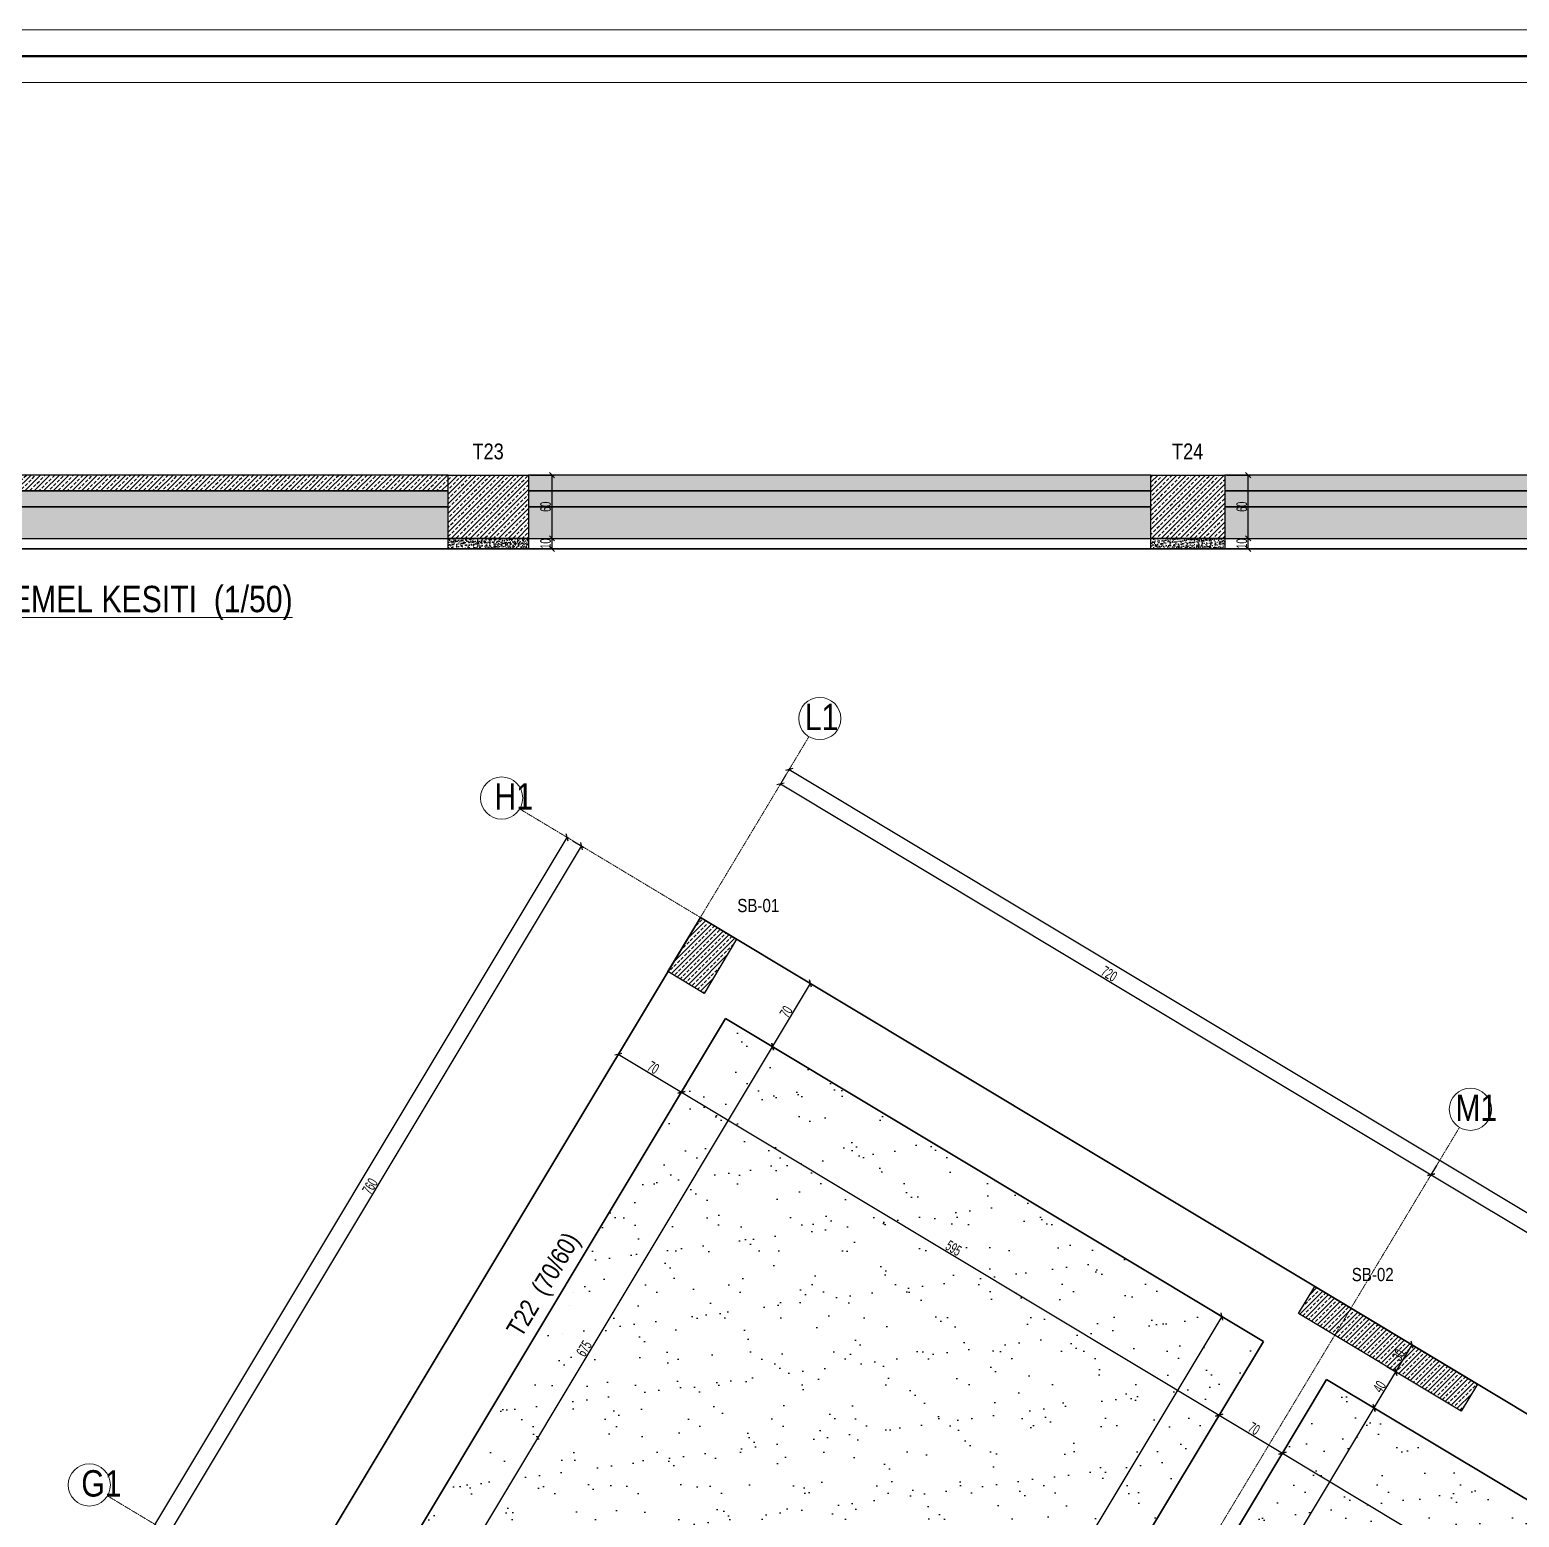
# Model space of a CAD drawing. Header units: millimetres. Extents: x -267 to 94375, y 6431 to 10838.
# Drawn here: x 4653 to 6066, y 9321 to 10732 of the extents above; entities that cross this region are included whole.
import ezdxf

# ---------------------------------------------------------------- set-up
doc = ezdxf.new("R2010")
doc.units = ezdxf.units.MM
doc.header["$LTSCALE"] = 0.0001
doc.linetypes.add('DASHED', pattern=[19.05, 12.7, -6.35])
for name, color, linetype, lineweight in [('AKS BALONU (BEYKENT)', 7, 'Continuous', 20), ('AKS CIZGISI (BEYKENT)', 252, 'DASHED', 20), ('AKS NO (BEYKENT)', 3, 'Continuous', 20), ('AKS OLCU (BEYKENT)', 200, 'Continuous', 20), ('KESIT ISMI (BEYKENT)', 6, 'Continuous', 20), ('KOLON (BEYKENT)', 3, 'Continuous', 30), ('KOLON ISMI (BEYKENT)', 91, 'Continuous', 20), ('OLCU (BEYKENT)', 14, 'Continuous', 20), ('SHEETSUMMARY-50', 152, 'Continuous', 20), ('SheetView', 40, 'Continuous', 20), ('SheetViewOut', 231, 'Continuous', 20), ('TARAMA (BEYKENT)', 252, 'Continuous', 25), ('TEMEL (BEYKENT)', 2, 'Continuous', 35), ('TEMEL ISMI (BEYKENT)', 40, 'Continuous', 20), ('ZEMIN (BEYKENT)', 44, 'Continuous', 35)]:
    doc.layers.add(name, color=color, linetype=linetype, lineweight=lineweight)
doc.styles.add('DSMOLC-50', font='bahnschrift light condensed', dxfattribs={"width": 0.75, "height": 10})
doc.styles.add('YAZI (BEYKENT)', font='')
doc.styles.get('YAZI (BEYKENT)').set_extended_font_data('Bahnschrift Light Condensed')
doc.dimstyles.new('DSMOLC-50', dxfattribs={"dimtxt": 10, "dimasz": 5, "dimexe": 2, "dimexo": 2, "dimgap": 1, "dimtad": 1, "dimdec": 1, "dimrnd": 0.5, "dimzin": 12, "dimdsep": 46, "dimtxsty": 'DSMOLC-50', "dimblk": 'OBLIQUE', "dimblk1": 'OBLIQUE', "dimblk2": 'OBLIQUE', "dimcen": 0, "dimclrt": 7, "dimadec": 0, "dimazin": 0, "dimtfac": 1, "dimtdec": 4, "dimtix": 1, "dimtmove": 2, "dimatfit": 3, "dimfxl": 1, "dimtzin": 0, "dimarcsym": 0})
pattern_1 = [(45, (404.937, 6438.231), (-4.4194174, 4.4194174), []), (45, (409.3565, 6438.231), (-4.4194174, 4.4194174), [3.125, -1.5625])]
pattern_2 = [(45, (404.937, 6284.047), (-4.490128, 4.490128), []), (45, (409.427, 6284.047), (-4.490128, 4.490128), [3.175, -1.5875])]
pattern_3 = [(50, (404.937, 6284.047), (5.46554, -0.4781726), [0.5715, -6.2865]), (355, (404.937, 6284.047), (-1.0573026, 5.7317054), [0.4572, -5.0292175]), (100.451445, (405.3926, 6284.007), (4.4082374, 5.2535326), [0.4857003, -5.3427073]), (46.1842, (404.937, 6285.571), (8.132371, -1.26127), [0.85725, -9.42975]), (96.63556, (405.615, 6285.466), (7.122124, 7.422784), [0.728551, -8.014068]), (351.18415, (404.937, 6285.571), (7.122124, 7.422784), [0.685799, -7.543792]), (21, (405.699, 6285.19), (4.5484317, -3.067956), [0.5715, -6.2865]), (326, (405.699, 6285.19), (1.854061, 5.525639), [0.4572, -5.0292]), (71.451445, (406.078, 6284.934), (6.4024926, 2.457683), [0.4857003, -5.342698]), (37.5, (404.9371, 6284.0469), (0.0926581, 2.53665117), [0, -4.96824, 0, -5.1054, 0, -5.04825]), (7.5, (404.937, 6284.047), (2.0045899, 3.0054172), [0, -2.91084, 0, -4.85394, 0, -1.92405]), (327.5, (403.2379, 6284.0469), (4.06771786, -0.1718623), [0, -1.905, 0, -5.9436, 0, -7.8867]), (317.5, (402.476, 6284.047), (4.4438754, 0.7627947), [0, -2.4765, 0, -3.94716, 0, -5.6007])]
pattern_4 = [(37.5, (-1463.6, 5137.655), (-1.60003, 48.94132), [0, -38.608, 0, -43.18, 0, -41.275]), (7.5, (-1463.6, 5137.655), (44.95233, 71.6825), [0, -20.828, 0, -34.798, 0, -13.335]), (327.5, (-1494.84, 5137.655), (79.09924, 0.14372), [0, -12.7, 0, -45.72, 0, -59.69]), (317.5, (-1494.84, 5137.655), (76.35565, 22.29293), [0, -6.35, 0, -29.972, 0, -34.29])]

# ---------------------------------------------------------------- blocks, each defined once
blk = doc.blocks.new('*U42')
at = {"layer": 'TARAMA (BEYKENT)', "lineweight": -3}
h = blk.add_hatch(dxfattribs=at)
h.set_pattern_fill('ANSI33', color=256, style=0)
h.set_pattern_definition([(45, (-1408.6805, -3799.726), (-4.490128, 4.490128), []), (45, (-1404.1904, -3799.726), (-4.490128, 4.490128), [3.175, -1.5875])])
h.paths.add_polyline_path([(0, 0), (0, -15), (464.4, -15), (464.4, 0)])
h = blk.add_hatch(dxfattribs=at)
h.set_pattern_fill('AR-CONC', color=256, scale=0.05, style=0)
h.set_pattern_definition([(50, (-1408.6805, -3789.726), (9.109233, -0.796954), [0.9525, -10.4775]), (355, (-1408.6805, -3789.726), (-1.762171, 9.552842), [0.762, -8.38203]), (100.45144, (-1407.921, -3789.793), (7.347062, 8.755888), [0.8095, -8.904512]), (46.1842, (-1408.68, -3787.186), (13.553952, -2.102116), [1.42875, -15.71625]), (96.63556, (-1407.551, -3787.361), (11.870207, 12.371306), [1.21425, -13.35678]), (351.18415, (-1408.68, -3787.186), (11.870207, 12.371306), [1.143, -12.572987]), (21, (-1407.4105, -3787.821), (7.58072, -5.11326), [0.9525, -10.4775]), (326, (-1407.4105, -3787.821), (3.090101, 9.209398), [0.762, -8.382]), (71.45144, (-1406.779, -3788.247), (10.670821, 4.096138), [0.8095, -8.904497]), (37.5, (-1408.6805, -3789.7262), (0.1544302, 4.227752), [0, -8.2804, 0, -8.509, 0, -8.41375]), (7.5, (-1408.6805, -3789.726), (3.340983, 5.0090287), [0, -4.8514, 0, -8.0899, 0, -3.20675]), (327.5, (-1411.5126, -3789.7262), (6.7795298, -0.2864372), [0, -3.175, 0, -9.906, 0, -13.1445]), (317.5, (-1412.7826, -3789.726), (7.406459, 1.2713246), [0, -4.1275, 0, -6.5786, 0, -9.3345])])
h.paths.add_polyline_path([(0, -15), (0, -30), (464.4, -30), (464.4, -15)])
h = blk.add_hatch(dxfattribs=at)
h.set_pattern_fill('EARTH', color=256, angle=45, style=0)
h.set_pattern_definition([(45, (-1408.6805, -3799.726), (0, 8.980256), [6.35, -6.35]), (45, (-1410.364, -3798.0424), (0, 8.980256), [6.35, -6.35]), (45, (-1412.048, -3796.3586), (0, 8.980256), [6.35, -6.35]), (135, (-1412.048, -3795.236), (-8.980256, 0), [6.35, -6.35]), (135, (-1410.364, -3793.552), (-8.980256, 0), [6.35, -6.35]), (135, (-1408.6805, -3791.8685), (-8.980256, 0), [6.35, -6.35])])
h.paths.add_polyline_path([(0, -30), (0, -60), (464.4, -60), (464.4, -30)])
at = {"layer": 'TARAMA (BEYKENT)', "lineweight": -3, "transparency": 33554483, "flags": 128}
for points in [[(0, -15), (0, -30), (464.4, -30), (464.4, -15)], [(0, -30), (0, -60), (464.4, -60), (464.4, -30)]]:
    blk.add_lwpolyline(points, close=True, dxfattribs=at)
at = {"layer": 'TEMEL (BEYKENT)', "lineweight": -3, "flags": 128}
blk.add_lwpolyline([(0, 0), (0, -15), (464.4, -15), (464.4, 0)], close=True, dxfattribs=at)
blk = doc.blocks.new('*U41')
at = {"layer": 'TARAMA (BEYKENT)', "lineweight": -3}
h = blk.add_hatch(dxfattribs=at)
h.set_pattern_fill('ANSI33', color=256, style=0)
h.set_pattern_definition([(45, (-1282.582, -3799.726), (-4.490128, 4.490128), []), (45, (-1278.0917, -3799.726), (-4.490128, 4.490128), [3.175, -1.5875])])
h.paths.add_polyline_path([(0, 0), (0, -15), (590.5, -15), (590.5, 0)])
h = blk.add_hatch(dxfattribs=at)
h.set_pattern_fill('AR-CONC', color=256, scale=0.05, style=0)
h.set_pattern_definition([(50, (-1282.582, -3789.726), (9.109233, -0.796954), [0.9525, -10.4775]), (355, (-1282.582, -3789.726), (-1.762171, 9.552842), [0.762, -8.38203]), (100.45144, (-1281.823, -3789.793), (7.347062, 8.755888), [0.8095, -8.904512]), (46.1842, (-1282.582, -3787.186), (13.553952, -2.102116), [1.42875, -15.71625]), (96.63556, (-1281.452, -3787.361), (11.870207, 12.371306), [1.21425, -13.35678]), (351.18415, (-1282.582, -3787.186), (11.870207, 12.371306), [1.143, -12.572987]), (21, (-1281.312, -3787.821), (7.58072, -5.11326), [0.9525, -10.4775]), (326, (-1281.312, -3787.821), (3.090101, 9.209398), [0.762, -8.382]), (71.45144, (-1280.68, -3788.247), (10.670821, 4.096138), [0.8095, -8.904497]), (37.5, (-1282.5818, -3789.7262), (0.1544302, 4.227752), [0, -8.2804, 0, -8.509, 0, -8.41375]), (7.5, (-1282.582, -3789.726), (3.340983, 5.0090287), [0, -4.8514, 0, -8.0899, 0, -3.20675]), (327.5, (-1285.414, -3789.7262), (6.7795298, -0.2864372), [0, -3.175, 0, -9.906, 0, -13.1445]), (317.5, (-1286.684, -3789.726), (7.406459, 1.2713246), [0, -4.1275, 0, -6.5786, 0, -9.3345])])
h.paths.add_polyline_path([(0, -15), (0, -30), (590.5, -30), (590.5, -15)])
h = blk.add_hatch(dxfattribs=at)
h.set_pattern_fill('EARTH', color=256, angle=45, style=0)
h.set_pattern_definition([(45, (-1282.582, -3799.726), (0, 8.980256), [6.35, -6.35]), (45, (-1284.2656, -3798.0424), (0, 8.980256), [6.35, -6.35]), (45, (-1285.9494, -3796.3586), (0, 8.980256), [6.35, -6.35]), (135, (-1285.9494, -3795.236), (-8.980256, 0), [6.35, -6.35]), (135, (-1284.2656, -3793.552), (-8.980256, 0), [6.35, -6.35]), (135, (-1282.582, -3791.8685), (-8.980256, 0), [6.35, -6.35])])
h.paths.add_polyline_path([(0, -30), (0, -60), (590.5, -60), (590.5, -30)])
at = {"layer": 'TARAMA (BEYKENT)', "lineweight": -3, "transparency": 33554483, "flags": 128}
for points in [[(0, -15), (0, -30), (590.5, -30), (590.5, -15)], [(0, -30), (0, -60), (590.5, -60), (590.5, -30)]]:
    blk.add_lwpolyline(points, close=True, dxfattribs=at)
at = {"layer": 'TEMEL (BEYKENT)', "lineweight": -3, "flags": 128}
blk.add_lwpolyline([(0, 0), (0, -15), (590.5, -15), (590.5, 0)], close=True, dxfattribs=at)
blk = doc.blocks.new('_Oblique')
at = {"color": 0, "linetype": 'ByBlock', "lineweight": -2}
blk.add_line((-0.5, -0.5), (0.5, 0.5), dxfattribs=at)
blk = doc.blocks.new('*D28')
at = {"layer": 'DEFPOINTS', "color": 0, "lineweight": -3, "transparency": 16777216}
for p in [(5126.1, 10249.4), (5148.4, 10249.4), (5126.1, 10239.4)]:
    blk.add_point(p, dxfattribs=at)
at = {"layer": 'OLCU (BEYKENT)', "color": 0, "lineweight": -2, "transparency": 16777216}
for p, q in [((5128.1, 10249.4), (5150.4, 10249.4)), ((5148.4, 10239.4), (5148.4, 10249.4)), ((5128.1, 10239.4), (5150.4, 10239.4))]:
    blk.add_line(p, q, dxfattribs=at)
at = {"layer": 'OLCU (BEYKENT)', "color": 0, "lineweight": -2, "transparency": 16777216, "xscale": 5, "yscale": 5, "zscale": 5}
for p, rotation in [((5148.4, 10249.4), 90), ((5148.4, 10239.4), 270)]:
    blk.add_blockref('_Oblique', p, dxfattribs=dict(at, rotation=rotation))
at = {"layer": 'OLCU (BEYKENT)', "color": 7, "lineweight": -3, "transparency": 16777216, "insert": (5142.3, 10244.4), "char_height": 10, "attachment_point": 5, "rotation": 90, "style": 'DSMOLC-50'}
blk.add_mtext('10', dxfattribs=at)
blk = doc.blocks.new('*D29')
at = {"layer": 'DEFPOINTS', "color": 0, "lineweight": -3, "transparency": 16777216}
for p in [(5126.1, 10309.4), (5148.4, 10309.4), (5126.1, 10249.4)]:
    blk.add_point(p, dxfattribs=at)
at = {"layer": 'OLCU (BEYKENT)', "color": 0, "lineweight": -2, "transparency": 16777216}
for p, q in [((5128.1, 10309.4), (5150.4, 10309.4)), ((5148.4, 10249.4), (5148.4, 10309.4)), ((5128.1, 10249.4), (5150.4, 10249.4))]:
    blk.add_line(p, q, dxfattribs=at)
at = {"layer": 'OLCU (BEYKENT)', "color": 0, "lineweight": -2, "transparency": 16777216, "xscale": 5, "yscale": 5, "zscale": 5}
for p, rotation in [((5148.4, 10309.4), 90), ((5148.4, 10249.4), 270)]:
    blk.add_blockref('_Oblique', p, dxfattribs=dict(at, rotation=rotation))
at = {"layer": 'OLCU (BEYKENT)', "color": 7, "lineweight": -3, "transparency": 16777216, "insert": (5142.3, 10279.4), "char_height": 10, "attachment_point": 5, "rotation": 90, "style": 'DSMOLC-50'}
blk.add_mtext('60', dxfattribs=at)
blk = doc.blocks.new('*U40')
at = {"layer": 'TARAMA (BEYKENT)', "lineweight": -3}
h = blk.add_hatch(dxfattribs=at)
h.set_pattern_fill('ANSI33', color=256, style=0)
h.set_pattern_definition([(45, (-1053.123, -3799.726), (-4.490128, 4.490128), []), (45, (-1048.633, -3799.726), (-4.490128, 4.490128), [3.175, -1.5875])])
h.paths.add_polyline_path([(0, 0), (0, -15), (820, -15), (820, 0)])
h = blk.add_hatch(dxfattribs=at)
h.set_pattern_fill('AR-CONC', color=256, scale=0.05, style=0)
h.set_pattern_definition([(50, (-1053.123, -3789.726), (9.109233, -0.796954), [0.9525, -10.4775]), (355, (-1053.123, -3789.726), (-1.762171, 9.552842), [0.762, -8.38203]), (100.45144, (-1052.364, -3789.793), (7.347062, 8.755888), [0.8095, -8.904512]), (46.1842, (-1053.123, -3787.186), (13.553952, -2.102116), [1.42875, -15.71625]), (96.63556, (-1051.994, -3787.361), (11.870207, 12.371306), [1.21425, -13.35678]), (351.18415, (-1053.123, -3787.186), (11.870207, 12.371306), [1.143, -12.572987]), (21, (-1051.853, -3787.821), (7.58072, -5.11326), [0.9525, -10.4775]), (326, (-1051.853, -3787.821), (3.090101, 9.209398), [0.762, -8.382]), (71.45144, (-1051.2216, -3788.247), (10.670821, 4.096138), [0.8095, -8.904497]), (37.5, (-1053.1233, -3789.7262), (0.1544302, 4.227752), [0, -8.2804, 0, -8.509, 0, -8.41375]), (7.5, (-1053.1233, -3789.726), (3.340983, 5.0090287), [0, -4.8514, 0, -8.0899, 0, -3.20675]), (327.5, (-1055.9554, -3789.7262), (6.7795298, -0.2864372), [0, -3.175, 0, -9.906, 0, -13.1445]), (317.5, (-1057.2254, -3789.726), (7.406459, 1.2713246), [0, -4.1275, 0, -6.5786, 0, -9.3345])])
h.paths.add_polyline_path([(0, -15), (0, -30), (820, -30), (820, -15)])
h = blk.add_hatch(dxfattribs=at)
h.set_pattern_fill('EARTH', color=256, angle=45, style=0)
h.set_pattern_definition([(45, (-1053.123, -3799.726), (0, 8.980256), [6.35, -6.35]), (45, (-1054.807, -3798.0424), (0, 8.980256), [6.35, -6.35]), (45, (-1056.491, -3796.3586), (0, 8.980256), [6.35, -6.35]), (135, (-1056.491, -3795.236), (-8.980256, 0), [6.35, -6.35]), (135, (-1054.807, -3793.552), (-8.980256, 0), [6.35, -6.35]), (135, (-1053.123, -3791.8685), (-8.980256, 0), [6.35, -6.35])])
h.paths.add_polyline_path([(0, -30), (0, -60), (820, -60), (820, -30)])
at = {"layer": 'TARAMA (BEYKENT)', "lineweight": -3, "transparency": 33554483, "flags": 128}
for points in [[(0, -15), (0, -30), (820, -30), (820, -15)], [(0, -30), (0, -60), (820, -60), (820, -30)]]:
    blk.add_lwpolyline(points, close=True, dxfattribs=at)
at = {"layer": 'TEMEL (BEYKENT)', "lineweight": -3, "flags": 128}
blk.add_lwpolyline([(0, 0), (0, -15), (820, -15), (820, 0)], close=True, dxfattribs=at)
blk = doc.blocks.new('*D30')
at = {"layer": 'DEFPOINTS', "color": 0, "lineweight": -3, "transparency": 16777216}
for p in [(5786.7, 10249.4), (5809, 10249.4), (5786.7, 10239.4)]:
    blk.add_point(p, dxfattribs=at)
at = {"layer": 'OLCU (BEYKENT)', "color": 0, "lineweight": -2, "transparency": 16777216}
for p, q in [((5788.7, 10249.4), (5811, 10249.4)), ((5809, 10239.4), (5809, 10249.4)), ((5788.7, 10239.4), (5811, 10239.4))]:
    blk.add_line(p, q, dxfattribs=at)
at = {"layer": 'OLCU (BEYKENT)', "color": 0, "lineweight": -2, "transparency": 16777216, "xscale": 5, "yscale": 5, "zscale": 5}
for p, rotation in [((5809, 10249.4), 90), ((5809, 10239.4), 270)]:
    blk.add_blockref('_Oblique', p, dxfattribs=dict(at, rotation=rotation))
at = {"layer": 'OLCU (BEYKENT)', "color": 7, "lineweight": -3, "transparency": 16777216, "insert": (5802.9, 10244.4), "char_height": 10, "attachment_point": 5, "rotation": 90, "style": 'DSMOLC-50'}
blk.add_mtext('10', dxfattribs=at)
blk = doc.blocks.new('*D31')
at = {"layer": 'DEFPOINTS', "color": 0, "lineweight": -3, "transparency": 16777216}
for p in [(5786.7, 10309.4), (5809, 10309.4), (5786.7, 10249.4)]:
    blk.add_point(p, dxfattribs=at)
at = {"layer": 'OLCU (BEYKENT)', "color": 0, "lineweight": -2, "transparency": 16777216}
for p, q in [((5788.7, 10309.4), (5811, 10309.4)), ((5809, 10249.4), (5809, 10309.4)), ((5788.7, 10249.4), (5811, 10249.4))]:
    blk.add_line(p, q, dxfattribs=at)
at = {"layer": 'OLCU (BEYKENT)', "color": 0, "lineweight": -2, "transparency": 16777216, "xscale": 5, "yscale": 5, "zscale": 5}
for p, rotation in [((5809, 10309.4), 90), ((5809, 10249.4), 270)]:
    blk.add_blockref('_Oblique', p, dxfattribs=dict(at, rotation=rotation))
at = {"layer": 'OLCU (BEYKENT)', "color": 7, "lineweight": -3, "transparency": 16777216, "insert": (5802.9, 10279.4), "char_height": 10, "attachment_point": 5, "rotation": 90, "style": 'DSMOLC-50'}
blk.add_mtext('60', dxfattribs=at)
blk = doc.blocks.new('*D47')
at = {"layer": 'AKS OLCU (BEYKENT)', "color": 0, "lineweight": -2, "transparency": 16777216}
for p, q in [((5370.3, 10025), (5364.1, 10014.7)), ((5365.2, 10016.4), (5982.5, 9645.8)), ((5987.6, 9654.4), (5981.4, 9644.1))]:
    blk.add_line(p, q, dxfattribs=at)
at = {"layer": 'DEFPOINTS', "color": 0, "lineweight": -3, "transparency": 16777216}
for p in [(5371.4, 10026.7), (5988.6, 9656.1), (5982.5, 9645.8)]:
    blk.add_point(p, dxfattribs=at)
at = {"layer": 'AKS OLCU (BEYKENT)', "color": 0, "lineweight": -2, "transparency": 16777216, "xscale": 5, "yscale": 5, "zscale": 5}
for p, rotation in [((5365.2, 10016.4), 149.0195588067909), ((5982.5, 9645.8), 329.0195588067908)]:
    blk.add_blockref('_Oblique', p, dxfattribs=dict(at, rotation=rotation))
at = {"layer": 'AKS OLCU (BEYKENT)', "color": 7, "transparency": 16777216, "insert": (5677, 9836.3), "char_height": 10, "attachment_point": 5, "rotation": 329.0196, "style": 'DSMOLC-50'}
blk.add_mtext('720', dxfattribs=at)
blk = doc.blocks.new('*D48')
at = {"layer": 'AKS OLCU (BEYKENT)', "color": 0, "lineweight": -2, "transparency": 16777216}
for p, q in [((5987.6, 9654.4), (5981.4, 9644.1)), ((5982.5, 9645.8), (6368.3, 9414.2)), ((6373.4, 9422.7), (6367.2, 9412.4))]:
    blk.add_line(p, q, dxfattribs=at)
at = {"layer": 'DEFPOINTS', "color": 0, "lineweight": -3, "transparency": 16777216}
for p in [(5988.6, 9656.1), (6368.3, 9414.2), (6374.4, 9424.4)]:
    blk.add_point(p, dxfattribs=at)
at = {"layer": 'AKS OLCU (BEYKENT)', "color": 0, "lineweight": -2, "transparency": 16777216, "xscale": 5, "yscale": 5, "zscale": 5}
for p, rotation in [((5982.5, 9645.8), 149.0195588067909), ((6368.3, 9414.2), 329.0195588067908)]:
    blk.add_blockref('_Oblique', p, dxfattribs=dict(at, rotation=rotation))
at = {"layer": 'AKS OLCU (BEYKENT)', "color": 7, "transparency": 16777216, "insert": (6178.5, 9535.2), "char_height": 10, "attachment_point": 5, "rotation": 329.0196, "style": 'DSMOLC-50'}
blk.add_mtext('450', dxfattribs=at)
blk = doc.blocks.new('*D52')
at = {"layer": 'AKS OLCU (BEYKENT)', "color": 0, "lineweight": -2, "transparency": 16777216}
for p, q in [((5372.4, 10028.4), (5374.4, 10031.8)), ((5373.4, 10030.1), (7991.3, 8458.3)), ((7990.3, 8456.6), (7992.4, 8460))]:
    blk.add_line(p, q, dxfattribs=at)
at = {"layer": 'DEFPOINTS', "color": 0, "lineweight": -3, "transparency": 16777216}
for p in [(5371.4, 10026.7), (7989.3, 8454.9), (7991.3, 8458.3)]:
    blk.add_point(p, dxfattribs=at)
at = {"layer": 'AKS OLCU (BEYKENT)', "color": 0, "lineweight": -2, "transparency": 16777216, "xscale": 5, "yscale": 5, "zscale": 5}
for p, rotation in [((5373.4, 10030.1), 149.0195588067909), ((7991.3, 8458.3), 329.0195588067908)]:
    blk.add_blockref('_Oblique', p, dxfattribs=dict(at, rotation=rotation))
at = {"layer": 'AKS OLCU (BEYKENT)', "color": 7, "transparency": 16777216, "insert": (6685.5, 9249.5), "char_height": 10, "attachment_point": 5, "rotation": 329.0196, "style": 'DSMOLC-50'}
blk.add_mtext('3053.5', dxfattribs=at)
blk = doc.blocks.new('*D95')
at = {"layer": 'AKS OLCU (BEYKENT)', "color": 0, "lineweight": -2, "transparency": 16777216}
for p, q in [((4785.3, 9305.9), (5176.5, 9957.5)), ((5168, 9962.6), (5178.2, 9956.4)), ((4776.8, 9311), (4787, 9304.8))]:
    blk.add_line(p, q, dxfattribs=at)
at = {"layer": 'DEFPOINTS', "color": 0, "lineweight": -3, "transparency": 16777216}
for p in [(5166.2, 9963.6), (5176.5, 9957.5), (4775, 9312.1)]:
    blk.add_point(p, dxfattribs=at)
at = {"layer": 'AKS OLCU (BEYKENT)', "color": 0, "lineweight": -2, "transparency": 16777216, "xscale": 5, "yscale": 5, "zscale": 5}
for p, rotation in [((5176.5, 9957.5), 59.02005445011145), ((4785.3, 9305.9), 239.0200544501114)]:
    blk.add_blockref('_Oblique', p, dxfattribs=dict(at, rotation=rotation))
at = {"layer": 'AKS OLCU (BEYKENT)', "color": 7, "transparency": 16777216, "insert": (4975.7, 9634.8), "char_height": 10, "attachment_point": 5, "rotation": 59.0201, "style": 'DSMOLC-50'}
blk.add_mtext('760', dxfattribs=at)
blk = doc.blocks.new('*D96')
at = {"layer": 'AKS OLCU (BEYKENT)', "color": 0, "lineweight": -2, "transparency": 16777216}
for p, q in [((4033, 8083.9), (5162.8, 9965.7)), ((5164.5, 9964.7), (5161.1, 9966.7)), ((4034.7, 8082.8), (4031.3, 8084.9))]:
    blk.add_line(p, q, dxfattribs=at)
at = {"layer": 'DEFPOINTS', "color": 0, "lineweight": -3, "transparency": 16777216}
for p in [(5162.8, 9965.7), (5166.2, 9963.6), (4036.4, 8081.8)]:
    blk.add_point(p, dxfattribs=at)
at = {"layer": 'AKS OLCU (BEYKENT)', "color": 0, "lineweight": -2, "transparency": 16777216, "xscale": 5, "yscale": 5, "zscale": 5}
for p, rotation in [((5162.8, 9965.7), 59.02005445011145), ((4033, 8083.9), 239.0200544501114)]:
    blk.add_blockref('_Oblique', p, dxfattribs=dict(at, rotation=rotation))
at = {"layer": 'AKS OLCU (BEYKENT)', "color": 7, "transparency": 16777216, "insert": (4592.7, 9027.9), "char_height": 10, "attachment_point": 5, "rotation": 59.0201, "style": 'DSMOLC-50'}
blk.add_mtext('2195', dxfattribs=at)
blk = doc.blocks.new('*D185')
at = {"layer": 'DEFPOINTS', "color": 0, "lineweight": -3, "transparency": 16777216}
for p in [(5347.4, 9773.3), (5357.7, 9767.2), (4999.9, 9194.5)]:
    blk.add_point(p, dxfattribs=at)
at = {"layer": 'OLCU (BEYKENT)', "color": 0, "lineweight": -2, "transparency": 16777216}
for p, q in [((5010.2, 9188.4), (5357.7, 9767.2)), ((5349.2, 9772.3), (5359.5, 9766.1)), ((5001.7, 9193.5), (5011.9, 9187.3))]:
    blk.add_line(p, q, dxfattribs=at)
at = {"layer": 'OLCU (BEYKENT)', "color": 0, "lineweight": -2, "transparency": 16777216, "xscale": 5, "yscale": 5, "zscale": 5}
for p, rotation in [((5357.7, 9767.2), 59.01958326811113), ((5010.2, 9188.4), 239.0195832681111)]:
    blk.add_blockref('_Oblique', p, dxfattribs=dict(at, rotation=rotation))
at = {"layer": 'OLCU (BEYKENT)', "color": 7, "transparency": 16777216, "insert": (5178.8, 9480.9), "char_height": 10, "attachment_point": 5, "rotation": 59.0196, "style": 'DSMOLC-50'}
blk.add_mtext('675', dxfattribs=at)
blk = doc.blocks.new('*D186')
at = {"layer": 'DEFPOINTS', "color": 0, "lineweight": -3, "transparency": 16777216}
for p in [(5383.4, 9833.3), (5393.7, 9827.1), (5347.4, 9773.3)]:
    blk.add_point(p, dxfattribs=at)
at = {"layer": 'OLCU (BEYKENT)', "color": 0, "lineweight": -2, "transparency": 16777216}
for p, q in [((5357.7, 9767.2), (5393.7, 9827.1)), ((5385.1, 9832.2), (5395.4, 9826.1)), ((5349.2, 9772.3), (5359.5, 9766.1))]:
    blk.add_line(p, q, dxfattribs=at)
at = {"layer": 'OLCU (BEYKENT)', "color": 0, "lineweight": -2, "transparency": 16777216, "xscale": 5, "yscale": 5, "zscale": 5}
for p, rotation in [((5393.7, 9827.1), 59.01958326811113), ((5357.7, 9767.2), 239.0195832681111)]:
    blk.add_blockref('_Oblique', p, dxfattribs=dict(at, rotation=rotation))
at = {"layer": 'OLCU (BEYKENT)', "color": 7, "transparency": 16777216, "insert": (5370.5, 9800.3), "char_height": 10, "attachment_point": 5, "rotation": 59.0196, "style": 'DSMOLC-50'}
blk.add_mtext('70', dxfattribs=at)
blk = doc.blocks.new('*D191')
at = {"layer": 'DEFPOINTS', "color": 0, "lineweight": -3, "transparency": 16777216}
for p in [(5918.2, 9430.7), (5928.5, 9424.5), (5570.7, 8851.9)]:
    blk.add_point(p, dxfattribs=at)
at = {"layer": 'OLCU (BEYKENT)', "color": 0, "lineweight": -2, "transparency": 16777216}
for p, q in [((5919.9, 9429.6), (5930.2, 9423.5)), ((5581, 8845.7), (5928.5, 9424.5)), ((5572.4, 8850.8), (5582.7, 8844.7))]:
    blk.add_line(p, q, dxfattribs=at)
at = {"layer": 'OLCU (BEYKENT)', "color": 0, "lineweight": -2, "transparency": 16777216, "xscale": 5, "yscale": 5, "zscale": 5}
for p, rotation in [((5928.5, 9424.5), 59.01958326811113), ((5581, 8845.7), 239.0195832681111)]:
    blk.add_blockref('_Oblique', p, dxfattribs=dict(at, rotation=rotation))
at = {"layer": 'OLCU (BEYKENT)', "color": 7, "transparency": 16777216, "insert": (5749.6, 9138.2), "char_height": 10, "attachment_point": 5, "rotation": 59.0196, "style": 'DSMOLC-50'}
blk.add_mtext('675', dxfattribs=at)
blk = doc.blocks.new('*D192')
at = {"layer": 'DEFPOINTS', "color": 0, "lineweight": -3, "transparency": 16777216}
for p in [(5938.7, 9464.9), (5949, 9458.7), (5918.2, 9430.7)]:
    blk.add_point(p, dxfattribs=at)
at = {"layer": 'OLCU (BEYKENT)', "color": 0, "lineweight": -2, "transparency": 16777216}
for p, q in [((5928.5, 9424.5), (5949, 9458.7)), ((5940.5, 9463.8), (5950.7, 9457.7)), ((5919.9, 9429.6), (5930.2, 9423.5))]:
    blk.add_line(p, q, dxfattribs=at)
at = {"layer": 'OLCU (BEYKENT)', "color": 0, "lineweight": -2, "transparency": 16777216, "xscale": 5, "yscale": 5, "zscale": 5}
for p, rotation in [((5949, 9458.7), 59.01958326811113), ((5928.5, 9424.5), 239.0195832681111)]:
    blk.add_blockref('_Oblique', p, dxfattribs=dict(at, rotation=rotation))
at = {"layer": 'OLCU (BEYKENT)', "color": 7, "transparency": 16777216, "insert": (5933.5, 9444.7), "char_height": 10, "attachment_point": 5, "rotation": 59.0196, "style": 'DSMOLC-50'}
blk.add_mtext('40', dxfattribs=at)
blk = doc.blocks.new('*D193')
at = {"layer": 'DEFPOINTS', "color": 0, "lineweight": -3, "transparency": 16777216}
for p in [(5954.2, 9490.6), (5964.5, 9484.4), (5938.7, 9464.9)]:
    blk.add_point(p, dxfattribs=at)
at = {"layer": 'OLCU (BEYKENT)', "color": 0, "lineweight": -2, "transparency": 16777216}
for p, q in [((5949, 9458.7), (5964.5, 9484.4)), ((5955.9, 9489.6), (5966.2, 9483.4)), ((5940.5, 9463.8), (5950.7, 9457.7))]:
    blk.add_line(p, q, dxfattribs=at)
at = {"layer": 'OLCU (BEYKENT)', "color": 0, "lineweight": -2, "transparency": 16777216, "xscale": 5, "yscale": 5, "zscale": 5}
for p, rotation in [((5964.5, 9484.4), 59.01958326811113), ((5949, 9458.7), 239.0195832681111)]:
    blk.add_blockref('_Oblique', p, dxfattribs=dict(at, rotation=rotation))
at = {"layer": 'OLCU (BEYKENT)', "color": 7, "transparency": 16777216, "insert": (5951.5, 9474.7), "char_height": 10, "attachment_point": 5, "rotation": 59.0196, "style": 'DSMOLC-50'}
blk.add_mtext('30', dxfattribs=at)
blk = doc.blocks.new('*D198')
at = {"layer": 'DEFPOINTS', "color": 0, "lineweight": -3, "transparency": 16777216}
for p in [(5773.8, 9517.4), (5784.1, 9511.2), (5426.3, 8938.6)]:
    blk.add_point(p, dxfattribs=at)
at = {"layer": 'OLCU (BEYKENT)', "color": 0, "lineweight": -2, "transparency": 16777216}
for p, q in [((5436.6, 8932.4), (5784.1, 9511.2)), ((5775.5, 9516.3), (5785.8, 9510.1)), ((5428, 8937.5), (5438.3, 8931.4))]:
    blk.add_line(p, q, dxfattribs=at)
at = {"layer": 'OLCU (BEYKENT)', "color": 0, "lineweight": -2, "transparency": 16777216, "xscale": 5, "yscale": 5, "zscale": 5}
for p, rotation in [((5784.1, 9511.2), 59.0200544501155), ((5436.6, 8932.4), 239.0200544501155)]:
    blk.add_blockref('_Oblique', p, dxfattribs=dict(at, rotation=rotation))
at = {"layer": 'OLCU (BEYKENT)', "color": 7, "transparency": 16777216, "insert": (5605.2, 9224.9), "char_height": 10, "attachment_point": 5, "rotation": 59.0201, "style": 'DSMOLC-50'}
blk.add_mtext('675', dxfattribs=at)
blk = doc.blocks.new('*D276')
at = {"layer": 'DEFPOINTS', "color": 0, "lineweight": -3, "transparency": 16777216}
for p in [(5217.4, 9770.3), (5271.2, 9724), (5277.3, 9734.3)]:
    blk.add_point(p, dxfattribs=at)
at = {"layer": 'OLCU (BEYKENT)', "color": 0, "lineweight": -2, "transparency": 16777216}
for p, q in [((5216.4, 9768.6), (5210.2, 9758.3)), ((5211.3, 9760), (5271.2, 9724)), ((5276.3, 9732.6), (5270.1, 9722.3))]:
    blk.add_line(p, q, dxfattribs=at)
at = {"layer": 'OLCU (BEYKENT)', "color": 0, "lineweight": -2, "transparency": 16777216, "xscale": 5, "yscale": 5, "zscale": 5}
for p, rotation in [((5211.3, 9760), 149.0196979856261), ((5271.2, 9724), 329.0196979856261)]:
    blk.add_blockref('_Oblique', p, dxfattribs=dict(at, rotation=rotation))
at = {"layer": 'OLCU (BEYKENT)', "color": 7, "transparency": 16777216, "insert": (5244.4, 9747.3), "char_height": 10, "attachment_point": 5, "rotation": 329.0197, "style": 'DSMOLC-50'}
blk.add_mtext('70', dxfattribs=at)
blk = doc.blocks.new('*D277')
at = {"layer": 'DEFPOINTS', "color": 0, "lineweight": -3, "transparency": 16777216}
for p in [(5277.3, 9734.3), (5787.6, 9428), (5781.4, 9417.7)]:
    blk.add_point(p, dxfattribs=at)
at = {"layer": 'OLCU (BEYKENT)', "color": 0, "lineweight": -2, "transparency": 16777216}
for p, q in [((5276.3, 9732.6), (5270.1, 9722.3)), ((5271.2, 9724), (5781.4, 9417.7)), ((5786.5, 9426.3), (5780.3, 9416))]:
    blk.add_line(p, q, dxfattribs=at)
at = {"layer": 'OLCU (BEYKENT)', "color": 0, "lineweight": -2, "transparency": 16777216, "xscale": 5, "yscale": 5, "zscale": 5}
for p, rotation in [((5271.2, 9724), 149.0196979856261), ((5781.4, 9417.7), 329.0196979856261)]:
    blk.add_blockref('_Oblique', p, dxfattribs=dict(at, rotation=rotation))
at = {"layer": 'OLCU (BEYKENT)', "color": 7, "transparency": 16777216, "insert": (5529.4, 9576.1), "char_height": 10, "attachment_point": 5, "rotation": 329.0197, "style": 'DSMOLC-50'}
blk.add_mtext('595', dxfattribs=at)
blk = doc.blocks.new('*D278')
at = {"layer": 'DEFPOINTS', "color": 0, "lineweight": -3, "transparency": 16777216}
for p in [(5787.6, 9428), (5847.6, 9392), (5841.4, 9381.7)]:
    blk.add_point(p, dxfattribs=at)
at = {"layer": 'OLCU (BEYKENT)', "color": 0, "lineweight": -2, "transparency": 16777216}
for p, q in [((5786.5, 9426.3), (5780.3, 9416)), ((5781.4, 9417.7), (5841.4, 9381.7)), ((5846.5, 9390.3), (5840.4, 9380))]:
    blk.add_line(p, q, dxfattribs=at)
at = {"layer": 'OLCU (BEYKENT)', "color": 0, "lineweight": -2, "transparency": 16777216, "xscale": 5, "yscale": 5, "zscale": 5}
for p, rotation in [((5781.4, 9417.7), 149.0196979856261), ((5841.4, 9381.7), 329.0196979856261)]:
    blk.add_blockref('_Oblique', p, dxfattribs=dict(at, rotation=rotation))
at = {"layer": 'OLCU (BEYKENT)', "color": 7, "transparency": 16777216, "insert": (5814.5, 9404.9), "char_height": 10, "attachment_point": 5, "rotation": 329.0197, "style": 'DSMOLC-50'}
blk.add_mtext('70', dxfattribs=at)
blk = doc.blocks.new('*D279')
at = {"layer": 'DEFPOINTS', "color": 0, "lineweight": -3, "transparency": 16777216}
for p in [(5847.6, 9392), (6167.2, 9186.1), (6173.4, 9196.4)]:
    blk.add_point(p, dxfattribs=at)
at = {"layer": 'OLCU (BEYKENT)', "color": 0, "lineweight": -2, "transparency": 16777216}
for p, q in [((5846.5, 9390.3), (5840.4, 9380)), ((5841.4, 9381.7), (6167.2, 9186.1)), ((6172.3, 9194.7), (6166.1, 9184.4))]:
    blk.add_line(p, q, dxfattribs=at)
at = {"layer": 'OLCU (BEYKENT)', "color": 0, "lineweight": -2, "transparency": 16777216, "xscale": 5, "yscale": 5, "zscale": 5}
for p, rotation in [((5841.4, 9381.7), 149.0196979856261), ((6167.2, 9186.1), 329.0196979856261)]:
    blk.add_blockref('_Oblique', p, dxfattribs=dict(at, rotation=rotation))
at = {"layer": 'OLCU (BEYKENT)', "color": 7, "transparency": 16777216, "insert": (6007.4, 9289.1), "char_height": 10, "attachment_point": 5, "rotation": 329.0197, "style": 'DSMOLC-50'}
blk.add_mtext('380', dxfattribs=at)

msp = doc.modelspace()

# ---------------------------------------------------------------- hatches: boundary and pattern name
at = {"layer": 'TARAMA (BEYKENT)', "lineweight": -3}
h = msp.add_hatch(dxfattribs=at)
h.set_pattern_fill('ANSI33', color=256, style=0)
h.set_pattern_definition(pattern_2)
h.paths.add_polyline_path([(5049.77, 10309.37), (5126.13, 10309.37), (5126.13, 10249.37), (5049.77, 10249.37)])
h = msp.add_hatch(dxfattribs=at)
h.set_pattern_fill('ANSI33', color=256, style=0)
h.set_pattern_definition(pattern_2)
h.paths.add_polyline_path([(5716.67, 10309.37), (5786.67, 10309.37), (5786.67, 10249.37), (5716.67, 10249.37)])
h = msp.add_hatch(dxfattribs=at)
h.set_pattern_fill('AR-CONC', color=256, scale=0.03, style=0)
h.set_pattern_definition(pattern_3)
h.paths.add_polyline_path([(5126.13, 10249.37), (5126.13, 10239.37), (5049.77, 10239.37), (5049.77, 10249.37)])
h = msp.add_hatch(dxfattribs=at)
h.set_pattern_fill('AR-CONC', color=256, scale=0.03, style=0)
h.set_pattern_definition(pattern_3)
h.paths.add_polyline_path([(5786.67, 10249.37), (5786.67, 10239.37), (5716.67, 10239.37), (5716.67, 10249.37)])
at = {"layer": 'TARAMA (BEYKENT)'}
h = msp.add_hatch(dxfattribs=at)
h.set_pattern_fill('ANSI33', color=256, style=0, pattern_type=0)
h.set_pattern_definition(pattern_1)
h.paths.add_polyline_path([(5289.19, 9889.85), (5323.48, 9869.26), (5292.6, 9817.82), (5258.3, 9838.41)], flags=0)
at = {"layer": 'TARAMA (BEYKENT)', "lineweight": -3}
h = msp.add_hatch(dxfattribs=at)
h.set_pattern_fill('AR-SAND', color=256, style=0)
h.set_pattern_definition(pattern_4)
h.paths.add_polyline_path([(5823.34, 9487.62), (5313.14, 9793.94), (4965.63, 9215.15), (5475.84, 8908.82)])
at = {"layer": 'TARAMA (BEYKENT)'}
h = msp.add_hatch(dxfattribs=at)
h.set_pattern_fill('ANSI33', color=256, style=0, pattern_type=0)
h.set_pattern_definition(pattern_1)
h.paths.add_polyline_path([(5872.18, 9539.82), (6026.51, 9447.17), (6011.06, 9421.45), (5856.74, 9514.1)], flags=0)
at = {"layer": 'TARAMA (BEYKENT)', "lineweight": -3}
h = msp.add_hatch(dxfattribs=at)
h.set_pattern_fill('AR-SAND', color=256, style=0)
h.set_pattern_definition(pattern_4)
h.paths.add_polyline_path([(6209.15, 9255.98), (5883.36, 9451.58), (5535.85, 8872.79), (5861.64, 8677.19)])

# ---------------------------------------------------------------- linework, layer by layer
at = {"layer": 'AKS BALONU (BEYKENT)'}
for centre in [(5402.43, 10078.46), (5100.57, 10003.07), (6019.72, 9707.85), (4709.36, 9351.48)]:
    msp.add_circle(centre, 20, dxfattribs=at)
at = {"layer": 'AKS CIZGISI (BEYKENT)'}
for p, q in [((5392.14, 10061.32), (3849.31, 7491.62)), ((5117.71, 9992.77), (7906.66, 8318.33)), ((6009.43, 9690.7), (4687.32, 7488.64)), ((4726.51, 9341.19), (7011.11, 7969.59))]:
    msp.add_line(p, q, dxfattribs=at)
at = {"layer": 'KOLON (BEYKENT)'}
for points in [[(5289.19, 9889.85), (5323.48, 9869.26), (5292.6, 9817.82), (5258.3, 9838.41)], [(5872.18, 9539.82), (6026.51, 9447.17), (6011.06, 9421.45), (5856.74, 9514.1)]]:
    msp.add_lwpolyline(points, close=True, dxfattribs=at)
at = {"layer": 'SHEETSUMMARY-50', "const_width": 2, "flags": 128}
msp.add_lwpolyline([(857.59, 6556.81), (8913.61, 6556.81), (8913.61, 10706.81), (857.59, 10706.81)], close=True, dxfattribs=at)
at = {"layer": 'SheetView'}
msp.add_lwpolyline([(882.59, 6581.81), (8288.61, 6581.81), (8288.61, 10681.81), (882.59, 10681.81)], close=True, dxfattribs=at)
at = {"layer": 'SheetViewOut'}
msp.add_lwpolyline([(832.59, 6531.81), (8938.61, 6531.81), (8938.61, 10731.81), (832.59, 10731.81)], close=True, dxfattribs=at)
at = {"layer": 'TEMEL (BEYKENT)'}
for p, q in [((5313.14, 9793.94), (4965.63, 9215.15)), ((5313.14, 9793.94), (5823.34, 9487.62)), ((5823.34, 9487.62), (5475.84, 8908.82)), ((5883.36, 9451.58), (5535.85, 8872.79)), ((5883.36, 9451.58), (6209.15, 9255.98))]:
    msp.add_line(p, q, dxfattribs=at)
at = {"layer": 'TEMEL (BEYKENT)', "lineweight": -3, "flags": 128}
for points in [[(5049.77, 10309.37), (5126.13, 10309.37), (5126.13, 10249.37), (5049.77, 10249.37)], [(5716.67, 10309.37), (5786.67, 10309.37), (5786.67, 10249.37), (5716.67, 10249.37)], [(5126.13, 10249.37), (5126.13, 10239.37), (5049.77, 10239.37), (5049.77, 10249.37)], [(5786.67, 10249.37), (5786.67, 10239.37), (5716.67, 10239.37), (5716.67, 10249.37)]]:
    msp.add_lwpolyline(points, close=True, dxfattribs=at)
at = {"layer": 'TEMEL (BEYKENT)', "flags": 128}
msp.add_lwpolyline([(2418.92, 9052.91), (4159.33, 8008), (5289.22, 9889.83), (7906.66, 8318.33), (7906.66, 6941.77), (1516.67, 6941.77), (1516.67, 7550.16)], close=True, dxfattribs=at)
at = {"layer": 'ZEMIN (BEYKENT)'}
msp.add_line((1501.67, 10239.37), (7921.76, 10239.37), dxfattribs=at)

# ---------------------------------------------------------------- block references
at = {"layer": 'TARAMA (BEYKENT)', "lineweight": -3}
for name, p in [('*U42', (4585.33, 10309.37)), ('*U41', (5126.13, 10309.37)), ('*U40', (5786.67, 10309.37))]:
    msp.add_blockref(name, p, dxfattribs=at)

# ---------------------------------------------------------------- texts
at = {"layer": 'AKS NO (BEYKENT)', "style": 'YAZI (BEYKENT)'}
for s, p in [('L1', (5388.21, 10067.46)), ('H1', (5093.78, 9992.07)), ('M1', (6005.49, 9696.85)), ('G1', (4701.77, 9340.48))]:
    msp.add_text(s, height=25, dxfattribs=at).set_placement(p)
at = {"layer": 'KESIT ISMI (BEYKENT)', "style": 'YAZI (BEYKENT)'}
msp.add_text('%%UA-A TEMEL KESITI  (1/50)', height=25, dxfattribs=at).set_placement((4561.72, 10179.37))
at = {"layer": 'KOLON ISMI (BEYKENT)', "style": 'YAZI (BEYKENT)'}
for s, p in [('SB-01', (5324.19, 9894.85)), ('SB-02', (5907.18, 9544.82))]:
    msp.add_text(s, height=12.5, dxfattribs=at).set_placement(p)
at = {"layer": 'TEMEL ISMI (BEYKENT)', "style": 'YAZI (BEYKENT)'}
for s, p in [('T23', (5072.95, 10324.37)), ('T24', (5736.67, 10324.37))]:
    msp.add_text(s, height=15, dxfattribs=at).set_placement(p)
msp.add_text('T22  (70/60)', height=17.5, rotation=59.01964, dxfattribs=at).set_placement((5119.2, 9490.38))

# ---------------------------------------------------------------- dimensions: what is measured, and where the dimension line sits
at = {"layer": 'AKS OLCU (BEYKENT)'}
for base, p1, p2, angle, picture, middle in [((5982.46, 9645.79), (5371.35, 10026.69), (5988.64, 9656.08), 329.01956, '*D47', (5676.96, 9836.33)), ((7991.34, 8458.33), (5371.35, 10026.69), (7989.28, 8454.9), 329.01956, '*D52', (6685.51, 9249.46)), ((5162.81, 9965.7), (4036.41, 8081.81), (5166.24, 9963.64), 59.02005, '*D96', (4592.66, 9027.92)), ((5176.52, 9957.46), (4775.04, 9312.06), (5166.24, 9963.64), 59.02005, '*D95', (4975.69, 9634.81)), ((6368.27, 9414.15), (5988.64, 9656.08), (6374.44, 9424.44), 329.01956, '*D48', (6178.5, 9535.2))]:
    dim = msp.add_linear_dim(base=base, p1=p1, p2=p2, angle=angle, dimstyle='DSMOLC-50', dxfattribs=at)
    dim.commit()
    dim.dimension.update_dxf_attribs({"geometry": picture, "text_midpoint": middle})
at = {"layer": 'OLCU (BEYKENT)', "lineweight": -3}
for base, p1, p2, picture, middle in [((5148.42, 10309.37), (5126.13, 10249.37), (5126.13, 10309.37), '*D29', (5142.32, 10279.37)), ((5808.97, 10309.37), (5786.67, 10249.37), (5786.67, 10309.37), '*D31', (5802.86, 10279.37)), ((5148.42, 10249.37), (5126.13, 10239.37), (5126.13, 10249.37), '*D28', (5142.32, 10244.37)), ((5808.97, 10249.37), (5786.67, 10239.37), (5786.67, 10249.37), '*D30', (5802.86, 10244.37))]:
    dim = msp.add_linear_dim(base=base, p1=p1, p2=p2, angle=90, dimstyle='DSMOLC-50', dxfattribs=at)
    dim.commit()
    dim.dimension.update_dxf_attribs({"geometry": picture, "text_midpoint": middle})
at = {"layer": 'OLCU (BEYKENT)'}
for base, p1, p2, angle, picture, middle in [((5393.72, 9827.09), (5347.45, 9773.34), (5383.43, 9833.27), 59.01958, '*D186', (5370.49, 9800.27)), ((5357.74, 9767.16), (4999.94, 9194.55), (5347.45, 9773.34), 59.01958, '*D185', (5178.8, 9480.88)), ((5271.17, 9724.04), (5217.44, 9770.29), (5277.35, 9734.33), 329.0197, '*D276', (5244.36, 9747.25)), ((5781.37, 9417.71), (5277.35, 9734.33), (5787.55, 9428), 329.0197, '*D277', (5529.41, 9576.11)), ((5784.1, 9511.18), (5426.31, 8938.56), (5773.81, 9517.36), 59.02005, '*D198', (5605.16, 9224.9)), ((5964.48, 9484.41), (5938.75, 9464.87), (5954.19, 9490.59), 59.01958, '*D193', (5951.52, 9474.69)), ((5949.03, 9458.69), (5918.21, 9430.66), (5938.75, 9464.87), 59.01958, '*D192', (5933.53, 9444.73)), ((5928.5, 9424.48), (5570.7, 8851.87), (5918.21, 9430.66), 59.01958, '*D191', (5749.56, 9138.2)), ((5841.39, 9381.68), (5787.55, 9428), (5847.56, 9391.97), 329.0197, '*D278', (5814.52, 9404.93)), ((6167.18, 9186.08), (5847.56, 9391.97), (6173.36, 9196.37), 329.0197, '*D279', (6007.42, 9289.11))]:
    dim = msp.add_linear_dim(base=base, p1=p1, p2=p2, angle=angle, dimstyle='DSMOLC-50', dxfattribs=at)
    dim.commit()
    dim.dimension.update_dxf_attribs({"geometry": picture, "text_midpoint": middle})

doc.saveas('drawing.dxf')
